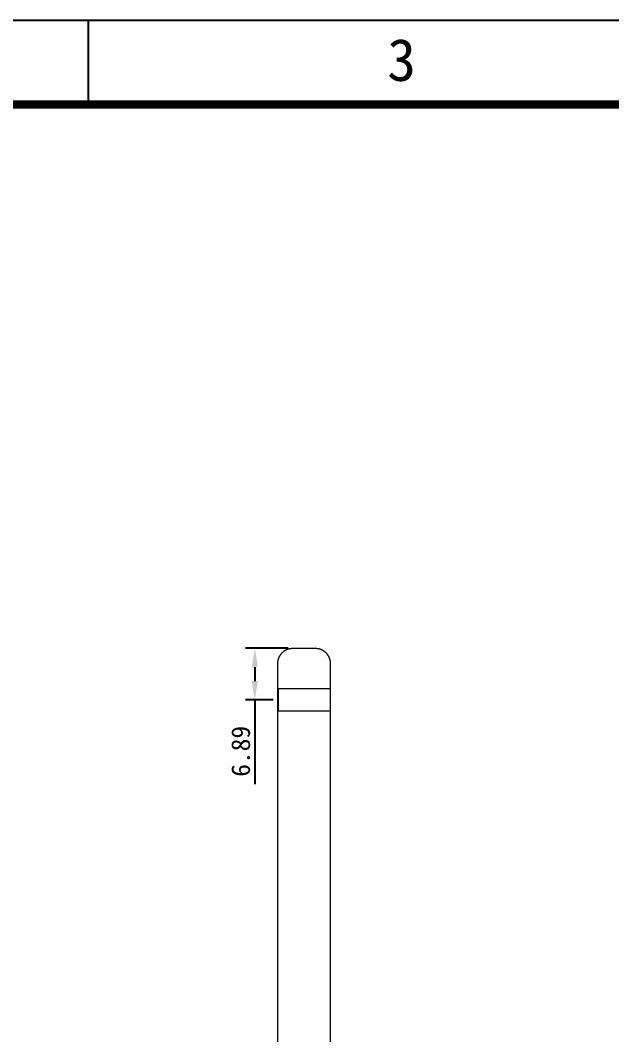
# Model space of a CAD drawing. Header units: millimetres. Extents: x 17516 to 18184, y 29403 to 29876.
# Drawn here: x 17673.8 to 17752.8, y 29740.3 to 29875.8 of the extents above; entities that cross this region are included whole.
import ezdxf
from ezdxf.lldxf.tags import DXFTag

# ---------------------------------------------------------------- set-up
doc = ezdxf.new("R2010")
doc.units = ezdxf.units.MM
doc.header["$PDMODE"] = 2
doc.layers.add('layer 1', color=7, linetype='Continuous')
doc.layers.add('title bar', color=7, linetype='Continuous')
doc.styles.add('宝明', font='simhei.ttf')
tags = doc.linetypes.add('New Line8', pattern=[1, 0.5, -0.5]).pattern_tags.tags
tags[6:7] = [DXFTag(74, 4), DXFTag(75, 0), DXFTag(340, '0'), DXFTag(46, 1.0), DXFTag(50, 0.0), DXFTag(44, 0.0), DXFTag(45, 0.0)]
tags[4:5] = [DXFTag(74, 4), DXFTag(75, 0), DXFTag(340, '0'), DXFTag(46, 1.0), DXFTag(50, 0.0), DXFTag(44, 0.0), DXFTag(45, 0.0)]
tags = doc.linetypes.add('New Line9', pattern=[1, 0.5, -0.5]).pattern_tags.tags
tags[6:7] = [DXFTag(74, 4), DXFTag(75, 0), DXFTag(340, '0'), DXFTag(46, 1.0), DXFTag(50, 0.0), DXFTag(44, 0.0), DXFTag(45, 0.0)]
tags[4:5] = [DXFTag(74, 4), DXFTag(75, 0), DXFTag(340, '0'), DXFTag(46, 1.0), DXFTag(50, 0.0), DXFTag(44, 0.0), DXFTag(45, 0.0)]
doc.dimstyles.new('ISO-25', dxfattribs={"dimtxt": 2.5, "dimasz": 2.5, "dimexe": 1.25, "dimexo": 0.625, "dimtad": 1, "dimdsep": 46, "dimtxsty": 'Standard', "dimcen": 2.5, "dimclrd": 5, "dimclre": 5, "dimadec": 0, "dimazin": 0, "dimtfac": 1, "dimtmove": 0, "dimatfit": 3, "dimfxl": 1, "dimarcsym": 0})

# ---------------------------------------------------------------- blocks, each defined once
blk = doc.blocks.new('*D13')
at = {"color": 5, "lineweight": -2}
for p, q in [((17709.56, 29791.91), (17703.86, 29791.91)), ((17705.11, 29789.41), (17705.11, 29787.53)), ((17707.56, 29785.03), (17703.86, 29785.03)), ((17705.11, 29785.03), (17705.11, 29773.78))]:
    blk.add_line(p, q, dxfattribs=at)
at = {"color": 5}
for points in [[(17704.7, 29789.41), (17705.53, 29789.41), (17705.11, 29791.91)], [(17704.7, 29787.53), (17705.53, 29787.53), (17705.11, 29785.03)]]:
    blk.add_solid(points, dxfattribs=at)
at = {"layer": 'Defpoints', "color": 0}
for p in [(17710.18, 29791.91), (17705.11, 29785.03), (17708.18, 29785.03)]:
    blk.add_point(p, dxfattribs=at)
at = {"color": 0, "insert": (17703.24, 29778.15), "char_height": 2.5, "attachment_point": 5, "rotation": 90}
blk.add_mtext('6.89', dxfattribs=at)

msp = doc.modelspace()

# ---------------------------------------------------------------- linework, layer by layer
at = {"color": 4}
msp.add_line((17708.184, 29786.528), (17708.184, 29783.528), dxfattribs=at)
at = {"layer": 'layer 1', "lineweight": 9}
for points in [[(17708.184, 29789.913), (17708.184, 29789.913), (17708.185, 29789.957), (17708.185, 29789.957), (17708.185, 29789.957), (17708.185, 29789.957), (17708.186, 29790.002), (17708.186, 29790.002), (17708.186, 29790.002), (17708.186, 29790.002), (17708.189, 29790.047), (17708.189, 29790.047), (17708.189, 29790.047), (17708.189, 29790.047), (17708.192, 29790.092), (17708.192, 29790.092), (17708.192, 29790.092), (17708.192, 29790.092), (17708.197, 29790.138), (17708.197, 29790.138), (17708.197, 29790.138), (17708.197, 29790.138), (17708.203, 29790.184), (17708.203, 29790.184), (17708.203, 29790.184), (17708.203, 29790.184), (17708.21, 29790.23), (17708.21, 29790.23), (17708.21, 29790.23), (17708.21, 29790.23), (17708.218, 29790.277), (17708.218, 29790.277), (17708.218, 29790.277), (17708.218, 29790.277), (17708.227, 29790.323), (17708.227, 29790.323), (17708.227, 29790.323), (17708.227, 29790.323), (17708.237, 29790.37), (17708.237, 29790.37), (17708.237, 29790.37), (17708.237, 29790.37), (17708.249, 29790.416), (17708.249, 29790.416), (17708.249, 29790.416), (17708.249, 29790.416), (17708.262, 29790.463), (17708.262, 29790.463), (17708.262, 29790.463), (17708.262, 29790.463), (17708.275, 29790.51), (17708.275, 29790.51), (17708.275, 29790.51), (17708.275, 29790.51), (17708.291, 29790.556), (17708.291, 29790.556), (17708.291, 29790.556), (17708.291, 29790.556), (17708.307, 29790.603), (17708.307, 29790.603), (17708.307, 29790.603), (17708.307, 29790.603), (17708.325, 29790.649), (17708.325, 29790.649), (17708.325, 29790.649), (17708.325, 29790.649), (17708.344, 29790.695), (17708.344, 29790.695), (17708.344, 29790.695), (17708.344, 29790.695), (17708.364, 29790.741), (17708.364, 29790.741), (17708.364, 29790.741), (17708.364, 29790.741), (17708.385, 29790.786), (17708.385, 29790.786), (17708.385, 29790.786), (17708.385, 29790.786), (17708.408, 29790.831), (17708.408, 29790.831), (17708.408, 29790.831), (17708.408, 29790.831), (17708.432, 29790.876), (17708.432, 29790.876), (17708.432, 29790.876), (17708.432, 29790.876), (17708.457, 29790.92), (17708.457, 29790.92), (17708.457, 29790.92), (17708.457, 29790.92), (17708.483, 29790.964), (17708.483, 29790.964), (17708.483, 29790.964), (17708.483, 29790.964), (17708.51, 29791.007), (17708.51, 29791.007), (17708.51, 29791.007), (17708.51, 29791.007), (17708.539, 29791.05), (17708.539, 29791.05), (17708.539, 29791.05), (17708.539, 29791.05), (17708.569, 29791.092), (17708.569, 29791.092), (17708.569, 29791.092), (17708.569, 29791.092), (17708.6, 29791.133), (17708.6, 29791.133), (17708.6, 29791.133), (17708.6, 29791.133), (17708.632, 29791.173), (17708.632, 29791.173), (17708.632, 29791.173), (17708.632, 29791.173), (17708.665, 29791.213), (17708.665, 29791.213), (17708.665, 29791.213), (17708.665, 29791.213), (17708.699, 29791.252), (17708.699, 29791.252), (17708.699, 29791.252), (17708.699, 29791.252), (17708.734, 29791.29), (17708.734, 29791.29), (17708.734, 29791.29), (17708.734, 29791.29), (17708.77, 29791.327), (17708.77, 29791.327), (17708.77, 29791.327), (17708.77, 29791.327), (17708.807, 29791.363), (17708.807, 29791.363), (17708.807, 29791.363), (17708.807, 29791.363), (17708.845, 29791.398), (17708.845, 29791.398), (17708.845, 29791.398), (17708.845, 29791.398), (17708.884, 29791.432), (17708.884, 29791.432), (17708.884, 29791.432), (17708.884, 29791.432), (17708.924, 29791.465), (17708.924, 29791.465), (17708.924, 29791.465), (17708.924, 29791.465), (17708.964, 29791.497), (17708.964, 29791.497), (17708.964, 29791.497), (17708.964, 29791.497), (17709.005, 29791.528), (17709.005, 29791.528), (17709.005, 29791.528), (17709.005, 29791.528), (17709.047, 29791.558), (17709.047, 29791.558), (17709.047, 29791.558), (17709.047, 29791.558), (17709.09, 29791.587), (17709.09, 29791.587), (17709.09, 29791.587), (17709.09, 29791.587), (17709.133, 29791.614), (17709.133, 29791.614), (17709.133, 29791.614), (17709.133, 29791.614), (17709.177, 29791.64), (17709.177, 29791.64), (17709.177, 29791.64), (17709.177, 29791.64), (17709.221, 29791.665), (17709.221, 29791.665), (17709.221, 29791.665), (17709.221, 29791.665), (17709.266, 29791.689), (17709.266, 29791.689), (17709.266, 29791.689), (17709.266, 29791.689), (17709.311, 29791.712), (17709.311, 29791.712), (17709.311, 29791.712), (17709.311, 29791.712), (17709.356, 29791.733), (17709.356, 29791.733), (17709.356, 29791.733), (17709.356, 29791.733), (17709.402, 29791.753), (17709.402, 29791.753), (17709.402, 29791.753), (17709.402, 29791.753), (17709.448, 29791.772), (17709.448, 29791.772), (17709.448, 29791.772), (17709.448, 29791.772), (17709.494, 29791.79), (17709.494, 29791.79), (17709.494, 29791.79), (17709.494, 29791.79), (17709.541, 29791.806), (17709.541, 29791.806), (17709.541, 29791.806), (17709.541, 29791.806), (17709.587, 29791.821), (17709.587, 29791.821), (17709.587, 29791.821), (17709.587, 29791.821), (17709.634, 29791.835), (17709.634, 29791.835), (17709.634, 29791.835), (17709.634, 29791.835), (17709.681, 29791.848), (17709.681, 29791.848), (17709.681, 29791.848), (17709.681, 29791.848), (17709.727, 29791.86), (17709.727, 29791.86), (17709.727, 29791.86), (17709.727, 29791.86), (17709.774, 29791.87), (17709.774, 29791.87), (17709.774, 29791.87), (17709.774, 29791.87), (17709.82, 29791.879), (17709.82, 29791.879), (17709.82, 29791.879), (17709.82, 29791.879), (17709.867, 29791.887), (17709.867, 29791.887), (17709.867, 29791.887), (17709.867, 29791.887), (17709.913, 29791.894), (17709.913, 29791.894), (17709.913, 29791.894), (17709.913, 29791.894), (17709.959, 29791.9), (17709.959, 29791.9), (17709.959, 29791.9), (17709.959, 29791.9), (17710.005, 29791.905), (17710.005, 29791.905), (17710.005, 29791.905), (17710.005, 29791.905), (17710.05, 29791.908), (17710.05, 29791.908), (17710.05, 29791.908), (17710.05, 29791.908), (17710.095, 29791.911), (17710.095, 29791.911), (17710.095, 29791.911), (17710.095, 29791.911), (17710.14, 29791.912), (17710.14, 29791.912), (17710.14, 29791.912), (17710.14, 29791.912), (17710.184, 29791.913), (17710.184, 29791.913)], [(17713.184, 29791.913), (17713.184, 29791.913), (17713.229, 29791.912), (17713.229, 29791.912), (17713.229, 29791.912), (17713.229, 29791.912), (17713.273, 29791.911), (17713.273, 29791.911), (17713.273, 29791.911), (17713.273, 29791.911), (17713.319, 29791.908), (17713.319, 29791.908), (17713.319, 29791.908), (17713.319, 29791.908), (17713.364, 29791.905), (17713.364, 29791.905), (17713.364, 29791.905), (17713.364, 29791.905), (17713.41, 29791.9), (17713.41, 29791.9), (17713.41, 29791.9), (17713.41, 29791.9), (17713.456, 29791.894), (17713.456, 29791.894), (17713.456, 29791.894), (17713.456, 29791.894), (17713.502, 29791.887), (17713.502, 29791.887), (17713.502, 29791.887), (17713.502, 29791.887), (17713.548, 29791.879), (17713.548, 29791.879), (17713.548, 29791.879), (17713.548, 29791.879), (17713.595, 29791.87), (17713.595, 29791.87), (17713.595, 29791.87), (17713.595, 29791.87), (17713.641, 29791.86), (17713.641, 29791.86), (17713.641, 29791.86), (17713.641, 29791.86), (17713.688, 29791.848), (17713.688, 29791.848), (17713.688, 29791.848), (17713.688, 29791.848), (17713.735, 29791.835), (17713.735, 29791.835), (17713.735, 29791.835), (17713.735, 29791.835), (17713.781, 29791.821), (17713.781, 29791.821), (17713.781, 29791.821), (17713.781, 29791.821), (17713.828, 29791.806), (17713.828, 29791.806), (17713.828, 29791.806), (17713.828, 29791.806), (17713.874, 29791.79), (17713.874, 29791.79), (17713.874, 29791.79), (17713.874, 29791.79), (17713.921, 29791.772), (17713.921, 29791.772), (17713.921, 29791.772), (17713.921, 29791.772), (17713.967, 29791.753), (17713.967, 29791.753), (17713.967, 29791.753), (17713.967, 29791.753), (17714.012, 29791.733), (17714.012, 29791.733), (17714.012, 29791.733), (17714.012, 29791.733), (17714.058, 29791.712), (17714.058, 29791.712), (17714.058, 29791.712), (17714.058, 29791.712), (17714.103, 29791.689), (17714.103, 29791.689), (17714.103, 29791.689), (17714.103, 29791.689), (17714.148, 29791.665), (17714.148, 29791.665), (17714.148, 29791.665), (17714.148, 29791.665), (17714.192, 29791.64), (17714.192, 29791.64), (17714.192, 29791.64), (17714.192, 29791.64), (17714.236, 29791.614), (17714.236, 29791.614), (17714.236, 29791.614), (17714.236, 29791.614), (17714.279, 29791.587), (17714.279, 29791.587), (17714.279, 29791.587), (17714.279, 29791.587), (17714.321, 29791.558), (17714.321, 29791.558), (17714.321, 29791.558), (17714.321, 29791.558), (17714.363, 29791.528), (17714.363, 29791.528), (17714.363, 29791.528), (17714.363, 29791.528), (17714.404, 29791.497), (17714.404, 29791.497), (17714.404, 29791.497), (17714.404, 29791.497), (17714.445, 29791.465), (17714.445, 29791.465), (17714.445, 29791.465), (17714.445, 29791.465), (17714.485, 29791.432), (17714.485, 29791.432), (17714.485, 29791.432), (17714.485, 29791.432), (17714.523, 29791.398), (17714.523, 29791.398), (17714.523, 29791.398), (17714.523, 29791.398), (17714.561, 29791.363), (17714.561, 29791.363), (17714.561, 29791.363), (17714.561, 29791.363), (17714.599, 29791.327), (17714.599, 29791.327), (17714.599, 29791.327), (17714.599, 29791.327), (17714.635, 29791.29), (17714.635, 29791.29), (17714.635, 29791.29), (17714.635, 29791.29), (17714.67, 29791.252), (17714.67, 29791.252), (17714.67, 29791.252), (17714.67, 29791.252), (17714.704, 29791.213), (17714.704, 29791.213), (17714.704, 29791.213), (17714.704, 29791.213), (17714.737, 29791.173), (17714.737, 29791.173), (17714.737, 29791.173), (17714.737, 29791.173), (17714.769, 29791.133), (17714.769, 29791.133), (17714.769, 29791.133), (17714.769, 29791.133), (17714.8, 29791.092), (17714.8, 29791.092), (17714.8, 29791.092), (17714.8, 29791.092), (17714.83, 29791.05), (17714.83, 29791.05), (17714.83, 29791.05), (17714.83, 29791.05), (17714.858, 29791.007), (17714.858, 29791.007), (17714.858, 29791.007), (17714.858, 29791.007), (17714.886, 29790.964), (17714.886, 29790.964), (17714.886, 29790.964), (17714.886, 29790.964), (17714.912, 29790.92), (17714.912, 29790.92), (17714.912, 29790.92), (17714.912, 29790.92), (17714.937, 29790.876), (17714.937, 29790.876), (17714.937, 29790.876), (17714.937, 29790.876), (17714.961, 29790.831), (17714.961, 29790.831), (17714.961, 29790.831), (17714.961, 29790.831), (17714.983, 29790.786), (17714.983, 29790.786), (17714.983, 29790.786), (17714.983, 29790.786), (17715.005, 29790.741), (17715.005, 29790.741), (17715.005, 29790.741), (17715.005, 29790.741), (17715.025, 29790.695), (17715.025, 29790.695), (17715.025, 29790.695), (17715.025, 29790.695), (17715.044, 29790.649), (17715.044, 29790.649), (17715.044, 29790.649), (17715.044, 29790.649), (17715.062, 29790.603), (17715.062, 29790.603), (17715.062, 29790.603), (17715.062, 29790.603), (17715.078, 29790.556), (17715.078, 29790.556), (17715.078, 29790.556), (17715.078, 29790.556), (17715.093, 29790.51), (17715.093, 29790.51), (17715.093, 29790.51), (17715.093, 29790.51), (17715.107, 29790.463), (17715.107, 29790.463), (17715.107, 29790.463), (17715.107, 29790.463), (17715.12, 29790.416), (17715.12, 29790.416), (17715.12, 29790.416), (17715.12, 29790.416), (17715.131, 29790.37), (17715.131, 29790.37), (17715.131, 29790.37), (17715.131, 29790.37), (17715.142, 29790.323), (17715.142, 29790.323), (17715.142, 29790.323), (17715.142, 29790.323), (17715.151, 29790.277), (17715.151, 29790.277), (17715.151, 29790.277), (17715.151, 29790.277), (17715.159, 29790.23), (17715.159, 29790.23), (17715.159, 29790.23), (17715.159, 29790.23), (17715.166, 29790.184), (17715.166, 29790.184), (17715.166, 29790.184), (17715.166, 29790.184), (17715.172, 29790.138), (17715.172, 29790.138), (17715.172, 29790.138), (17715.172, 29790.138), (17715.176, 29790.092), (17715.176, 29790.092), (17715.176, 29790.092), (17715.176, 29790.092), (17715.18, 29790.047), (17715.18, 29790.047), (17715.18, 29790.047), (17715.18, 29790.047), (17715.182, 29790.002), (17715.182, 29790.002), (17715.182, 29790.002), (17715.182, 29790.002), (17715.184, 29789.957), (17715.184, 29789.957), (17715.184, 29789.957), (17715.184, 29789.957), (17715.184, 29789.913), (17715.184, 29789.913)]]:
    msp.add_open_spline(points, degree=3, knots=[0, 0, 0, 0, 0.0153846, 0.0153846, 0.0153846, 0.0153846, 0.0307692, 0.0307692, 0.0307692, 0.0307692, 0.0461538, 0.0461538, 0.0461538, 0.0461538, 0.0615385, 0.0615385, 0.0615385, 0.0615385, 0.0769231, 0.0769231, 0.0769231, 0.0769231, 0.0923077, 0.0923077, 0.0923077, 0.0923077, 0.1076923, 0.1076923, 0.1076923, 0.1076923, 0.1230769, 0.1230769, 0.1230769, 0.1230769, 0.1384615, 0.1384615, 0.1384615, 0.1384615, 0.1538462, 0.1538462, 0.1538462, 0.1538462, 0.1692308, 0.1692308, 0.1692308, 0.1692308, 0.1846154, 0.1846154, 0.1846154, 0.1846154, 0.2, 0.2, 0.2, 0.2, 0.2153846, 0.2153846, 0.2153846, 0.2153846, 0.2307692, 0.2307692, 0.2307692, 0.2307692, 0.2461538, 0.2461538, 0.2461538, 0.2461538, 0.2615385, 0.2615385, 0.2615385, 0.2615385, 0.2769231, 0.2769231, 0.2769231, 0.2769231, 0.2923077, 0.2923077, 0.2923077, 0.2923077, 0.3076923, 0.3076923, 0.3076923, 0.3076923, 0.3230769, 0.3230769, 0.3230769, 0.3230769, 0.3384615, 0.3384615, 0.3384615, 0.3384615, 0.3538462, 0.3538462, 0.3538462, 0.3538462, 0.3692308, 0.3692308, 0.3692308, 0.3692308, 0.3846154, 0.3846154, 0.3846154, 0.3846154, 0.4, 0.4, 0.4, 0.4, 0.4153846, 0.4153846, 0.4153846, 0.4153846, 0.4307692, 0.4307692, 0.4307692, 0.4307692, 0.4461538, 0.4461538, 0.4461538, 0.4461538, 0.4615385, 0.4615385, 0.4615385, 0.4615385, 0.4769231, 0.4769231, 0.4769231, 0.4769231, 0.4923077, 0.4923077, 0.4923077, 0.4923077, 0.5076923, 0.5076923, 0.5076923, 0.5076923, 0.5230769, 0.5230769, 0.5230769, 0.5230769, 0.5384615, 0.5384615, 0.5384615, 0.5384615, 0.5538462, 0.5538462, 0.5538462, 0.5538462, 0.5692308, 0.5692308, 0.5692308, 0.5692308, 0.5846154, 0.5846154, 0.5846154, 0.5846154, 0.6, 0.6, 0.6, 0.6, 0.6153846, 0.6153846, 0.6153846, 0.6153846, 0.6307692, 0.6307692, 0.6307692, 0.6307692, 0.6461538, 0.6461538, 0.6461538, 0.6461538, 0.6615385, 0.6615385, 0.6615385, 0.6615385, 0.6769231, 0.6769231, 0.6769231, 0.6769231, 0.6923077, 0.6923077, 0.6923077, 0.6923077, 0.7076923, 0.7076923, 0.7076923, 0.7076923, 0.7230769, 0.7230769, 0.7230769, 0.7230769, 0.7384615, 0.7384615, 0.7384615, 0.7384615, 0.7538462, 0.7538462, 0.7538462, 0.7538462, 0.7692308, 0.7692308, 0.7692308, 0.7692308, 0.7846154, 0.7846154, 0.7846154, 0.7846154, 0.8, 0.8, 0.8, 0.8, 0.8153846, 0.8153846, 0.8153846, 0.8153846, 0.8307692, 0.8307692, 0.8307692, 0.8307692, 0.8461538, 0.8461538, 0.8461538, 0.8461538, 0.8615385, 0.8615385, 0.8615385, 0.8615385, 0.8769231, 0.8769231, 0.8769231, 0.8769231, 0.8923077, 0.8923077, 0.8923077, 0.8923077, 0.9076923, 0.9076923, 0.9076923, 0.9076923, 0.9230769, 0.9230769, 0.9230769, 0.9230769, 0.9384615, 0.9384615, 0.9384615, 0.9384615, 0.9538462, 0.9538462, 0.9538462, 0.9538462, 0.9692308, 0.9692308, 0.9692308, 0.9692308, 1, 1, 1, 1], dxfattribs=at)
for points in [[(17710.184, 29791.913), (17710.184, 29791.913), (17713.184, 29791.913), (17713.184, 29791.913)], [(17708.184, 29630.328), (17708.184, 29630.328), (17708.184, 29789.913), (17708.184, 29789.913)], [(17715.184, 29789.913), (17715.184, 29789.913), (17715.184, 29650.706), (17715.184, 29650.706)]]:
    msp.add_open_spline(points, degree=3, dxfattribs=at)
at = {"layer": 'layer 1', "color": 4, "linetype": 'New Line8', "lineweight": 9}
msp.add_open_spline([(17708.184, 29786.528), (17708.184, 29786.528), (17715.184, 29786.528), (17715.184, 29786.528)], degree=3, dxfattribs=at)
at = {"layer": 'layer 1', "color": 4, "linetype": 'New Line9', "lineweight": 9}
msp.add_open_spline([(17715.184, 29783.528), (17715.184, 29783.528), (17708.184, 29783.528), (17708.184, 29783.528)], degree=3, dxfattribs=at)
at = {"layer": 'title bar', "color": 0}
for p, q in [((17515.798, 29875.791), (18184.045, 29875.791)), ((17682.86, 29875.791), (17682.86, 29864.541)), ((17527.048, 29864.541), (18172.795, 29864.541))]:
    msp.add_line(p, q, dxfattribs=at)
at = {"layer": 'title bar', "color": 0, "const_width": 1.125}
msp.add_lwpolyline([(17527.048, 29414.544), (18172.795, 29414.544), (18172.795, 29864.541), (17527.048, 29864.541)], dxfattribs=at)

# ---------------------------------------------------------------- texts
at = {"layer": 'title bar', "color": 0, "style": '宝明'}
msp.add_text('3', height=5.625, dxfattribs=at).set_placement((17722.807, 29867.694))

# ---------------------------------------------------------------- dimensions: what is measured, and where the dimension line sits
at = {"color": 1}
dim = msp.add_linear_dim(base=(17705.114280317, 29785.027639128), p1=(17710.184367226, 29791.912639128), p2=(17708.184367226, 29785.027639128), angle=90, dimstyle='ISO-25', dxfattribs=at)
dim.commit()
dim.dimension.update_dxf_attribs({"geometry": '*D13', "text_midpoint": (17703.239280317, 29778.152639128)})

doc.saveas('drawing.dxf')
